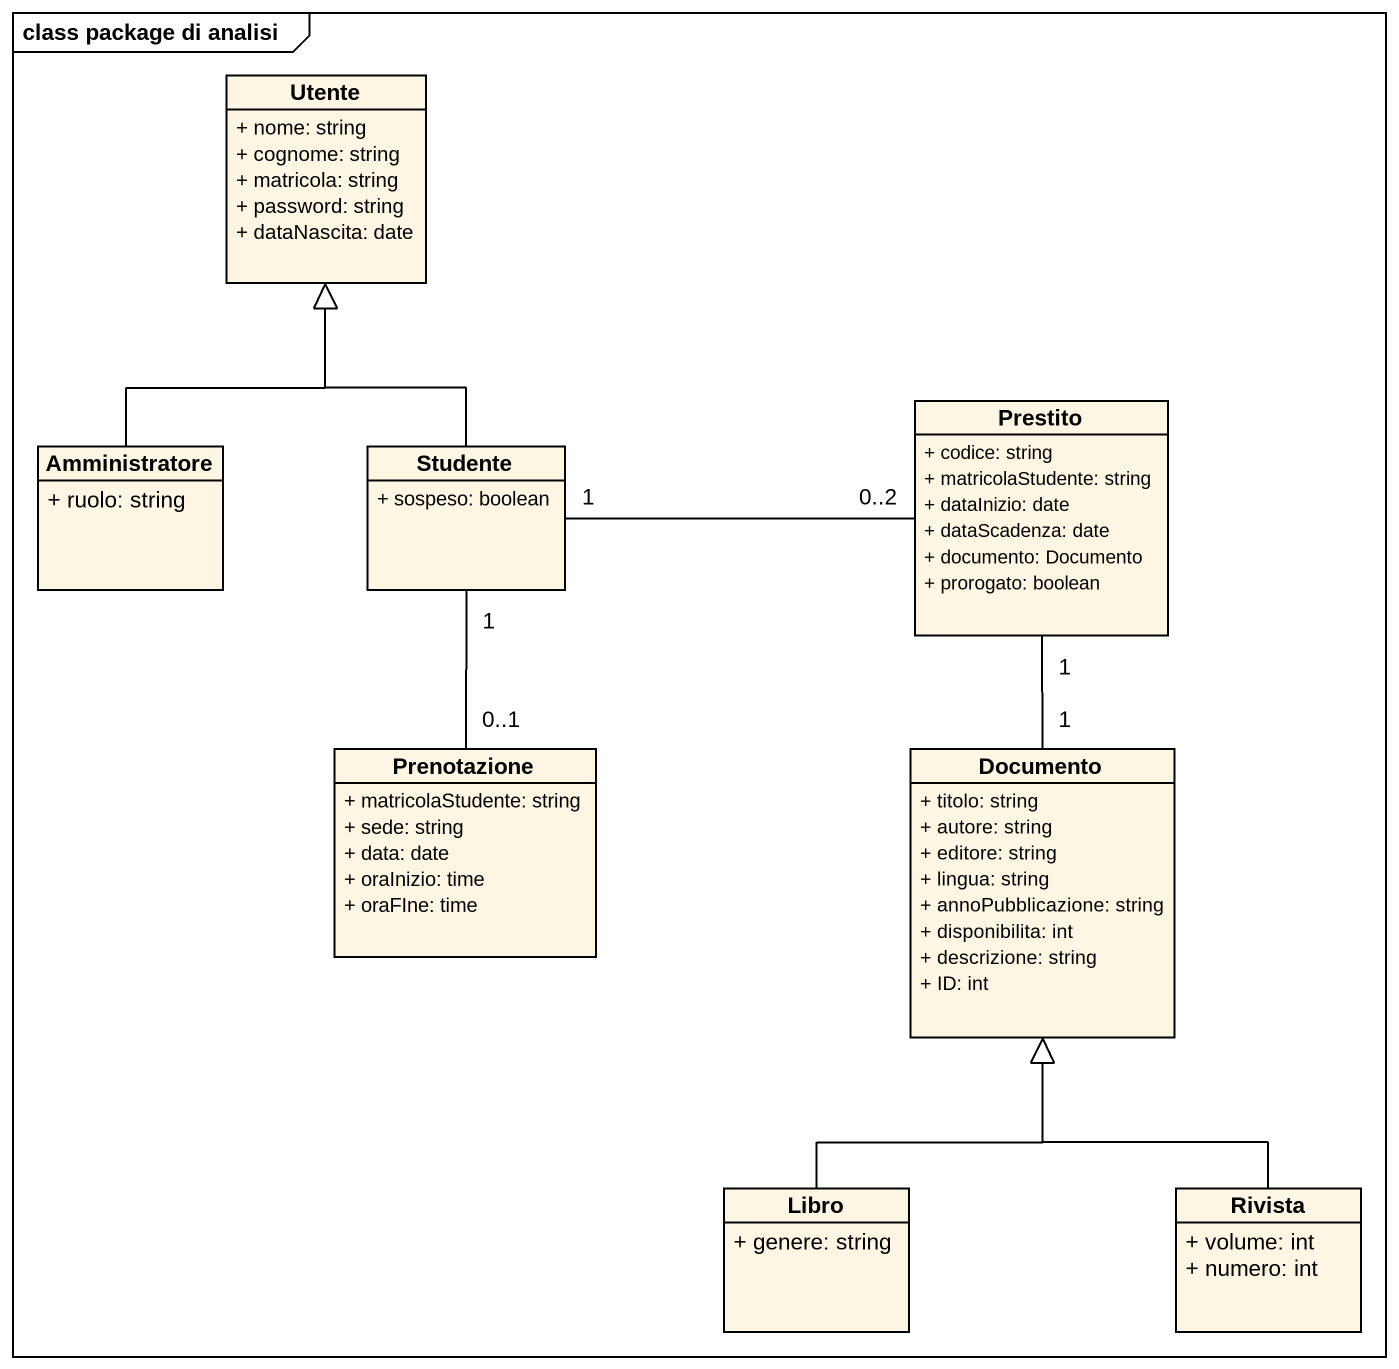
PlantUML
@startuml
mainframe class package di analisi
hide circle
hide empty members
skinparam classAttributeIconSize 0
class Utente {
  + nome: string
  + cognome: string
  + matricola: string
  + password: string
  + dataNascita: date
}
class Prestito {
  + codice: string
  + matricolaStudente: string
  + dataInizio: date
  + dataScadenza: date
  + documento: Documento
  + prorogato: boolean
}
class Amministratore {
  + ruolo: string
}
class Studente {
  + sospeso: boolean
}
class Prenotazione {
  + matricolaStudente: string
  + sede: string
  + data: date
  + oraInizio: time
  + oraFIne: time
}
class Documento {
  + titolo: string
  + autore: string
  + editore: string
  + lingua: string
  + annoPubblicazione: string
  + disponibilita: int
  + descrizione: string
  + ID: int
}
class Libro {
  + genere: string
}
class Rivista {
  + volume: int
  + numero: int
}
Prestito "1" -- "1" Documento
Amministratore -up-|> Utente
Studente -up-|> Utente
Studente "1" -right- "0..2" Prestito
Studente "1" -- "0..1" Prenotazione
Libro -up-|> Documento
Rivista -up-|> Documento
@enduml
